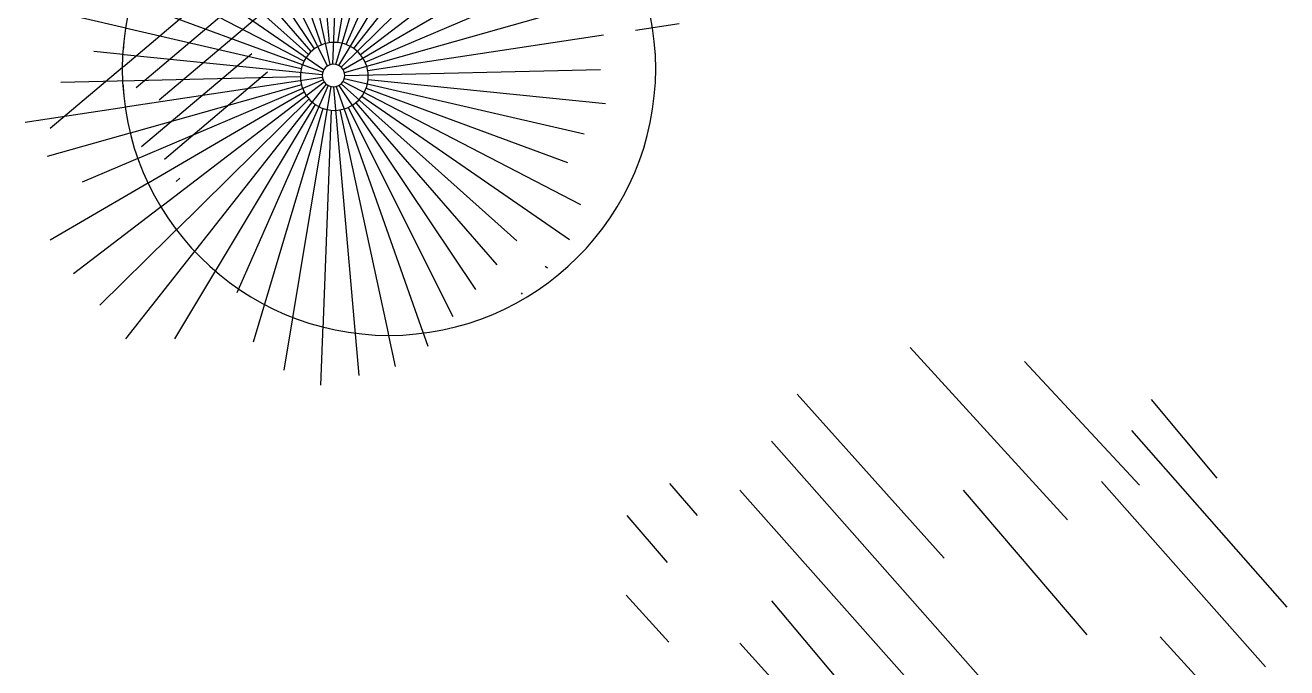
# Model space of a CAD drawing. Extents: x -13.6 to 7.2, y -12.8 to 13.
# Drawn here: x 1.163 to 3.015, y -3.427 to -2.484 of the extents above; entities that cross this region are included whole.
import ezdxf

# ---------------------------------------------------------------- set-up
doc = ezdxf.new("R2010")
doc.units = 0
doc.header["$MEASUREMENT"] = 0
for name, color, linetype in [('C-LAND-DecidShde1m', 3, 'CONTINUOUS'), ('C-LAND-PalmShde1-m', 3, 'CONTINUOUS'), ('C-LAND-PL-FILL', 1, 'CONTINUOUS'), ('C-LAND-PL-SHADE', 1, 'CONTINUOUS'), ('C-LAND-WIPEOUT', 242, 'CONTINUOUS')]:
    doc.layers.add(name, color=color, linetype=linetype)

# ---------------------------------------------------------------- blocks, each defined once
blk = doc.blocks.new('DecidShde1m')
at = {"layer": 'C-LAND-PL-SHADE'}
for points in [[(0.7765, 1.1488), (1.0077, 0.8956)], [(0.9445, 1.128), (1.1132, 0.9467)], [(0.6108, 1.08), (0.8265, 0.8394)], [(1.1303, 1.0725), (1.2271, 0.9569)], [(1.1015, 1.0269), (1.3296, 0.7675)], [(0.5733, 1.0113), (1.139, 0.3706)], [(0.4233, 0.9488), (0.464, 0.9019)], [(1.0577, 0.9519), (1.2983, 0.68)], [(0.5265, 0.9394), (0.8452, 0.58)], [(0.8546, 0.9394), (1.0358, 0.7269)], [(0.3608, 0.9019), (0.4202, 0.8331)], [(0.36, 0.7849), (0.4225, 0.7161)], [(0.5733, 0.7769), (0.6702, 0.6613)], [(1.1439, 0.7237), (1.3002, 0.5519)], [(0.5265, 0.7144), (0.789, 0.4238)]]:
    blk.add_lwpolyline(points, dxfattribs=at)
blk = doc.blocks.new('C-LAND-PalmShd1m')
at = {"linetype": 'Continuous'}
blk.add_wipeout([(-0.4538, -0.0397), (-0.4461, -0.1171), (-0.4232, -0.1914), (-0.3861, -0.2598), (-0.3362, -0.3195), (-0.2755, -0.3681), (-0.2064, -0.4037), (-0.1316, -0.425), (-0.054, -0.4311), (0.0232, -0.4217), (0.097, -0.3973), (0.1646, -0.3587), (0.2231, -0.3076), (0.2705, -0.2459), (0.3046, -0.176), (0.3243, -0.1008), (0.3291, -0.0397), (0.3214, 0.0377), (0.2985, 0.112), (0.2614, 0.1803), (0.2115, 0.24), (0.1508, 0.2886), (0.0817, 0.3243), (0.0069, 0.3456), (-0.0706, 0.3516), (-0.1478, 0.3423), (-0.2217, 0.3178), (-0.2892, 0.2793), (-0.3478, 0.2281), (-0.3951, 0.1664), (-0.4293, 0.0965), (-0.449, 0.0213)], dxfattribs=at).dxf.layer = 'C-LAND-WIPEOUT'
at = {"layer": 'C-LAND-PalmShde1-m', "linetype": 'Continuous'}
for p, q in [((0.0009, 0.0198), (-0.1903, 0.3927)), ((-0.0079, 0.0502), (-0.1341, 0.398)), ((0.0049, 0.0208), (-0.0814, 0.4029)), ((0.0164, 0.0181), (0.2355, 0.3906)), ((-0.019, 0.0451), (-0.2407, 0.3696)), ((-0.0029, 0.0177), (-0.2778, 0.328)), ((0.0374, 0.042), (0.253, 0.3214)), ((0.004, 0.0523), (-0.0215, 0.3144)), ((0.0099, 0.0523), (0.0175, 0.311)), ((0.0129, 0.0199), (0.0948, 0.3042)), ((0.0159, 0.0516), (0.0558, 0.3077)), ((0.0272, 0.0481), (0.1358, 0.3007)), ((-0.0287, 0.0375), (-0.3139, 0.2877)), ((-0.006, 0.0146), (-0.3501, 0.2472)), ((0.0193, 0.0155), (0.2569, 0.2543)), ((0.0458, 0.0338), (0.3231, 0.25)), ((0.0215, 0.0125), (0.4006, 0.2379)), ((-0.0363, 0.0275), (-0.3876, 0.2054)), ((0.0521, 0.0237), (0.4078, 0.1787)), ((-0.0083, 0.0108), (-0.4276, 0.1606)), ((0.023, 0.009), (0.3916, 0.1171)), ((-0.0412, 0.0158), (-0.472, 0.111)), ((0.0558, 0.0124), (0.4817, 0.0809)), ((-0.0094, 0.0064), (-0.5232, 0.0537)), ((0.0236, 0.0053), (0.4867, 0.0209)), ((-0.043, 0.003), (-0.5295, -0.0135)), ((-0.0094, 0.0019), (-0.5179, -0.0799)), ((0.0234, 0.0015), (0.4883, -0.1013)), ((0.0568, 0.0003), (0.486, -0.0392)), ((-0.0415, -0.0099), (-0.48, -0.1385)), ((-0.0081, -0.0025), (-0.4362, -0.189)), ((-0.0057, -0.0064), (-0.3019, -0.2373)), ((-0.0023, -0.0094), (-0.2231, -0.2954)), ((0.0016, -0.0114), (-0.1534, -0.372)), ((0.0059, -0.0122), (-0.0474, -0.3542)), ((0.0102, -0.012), (0.045, -0.3711)), ((0.0142, -0.0107), (0.152, -0.3907)), ((0.0176, -0.0085), (0.2577, -0.36)), ((0.0204, -0.0056), (0.3379, -0.2842)), ((0.0223, -0.0022), (0.3191, -0.1525)), ((0.0548, -0.0117), (0.4329, -0.1469)), ((-0.0366, -0.0221), (-0.3373, -0.2009)), ((-0.0286, -0.0326), (-0.2756, -0.2808)), ((0.042, -0.033), (0.3098, -0.3353)), ((0.0498, -0.0231), (0.3465, -0.2237)), ((-0.0182, -0.0407), (-0.1779, -0.3123)), ((-0.006, -0.0457), (-0.1083, -0.4013)), ((0.0071, -0.0474), (-0.0021, -0.3625)), ((0.02, -0.0457), (0.0956, -0.3804)), ((0.0319, -0.0407), (0.2077, -0.3837)), ((-0.378, -0.2251), (-0.4337, -0.2582)), ((-0.056, -0.4091), (-0.0566, -0.4133)), ((-0.0037, -0.4169), (-0.0037, -0.4197))]:
    blk.add_line(p, q, dxfattribs=at)
for centre, radius in [((0.0069, 0.0025), 0.0499), ((0.007, 0.0043), 0.0166)]:
    blk.add_circle(centre, radius, dxfattribs=at)
at = {"layer": 'C-LAND-PL-FILL', "linetype": 'Continuous'}
for p, q in [((-0.0515, 0.2143), (0.378, 0.2074)), ((-0.0421, 0.1784), (0.2423, 0.1739)), ((-0.0229, 0.1424), (0.2279, 0.1384)), ((0.0795, 0.105), (0.2914, 0.1017)), ((0.0789, 0.0693), (0.2772, 0.0662)), ((0.2772, 0.0305), (0.2843, 0.0303))]:
    blk.add_line(p, q, dxfattribs=at)
at = {"layer": 'C-LAND-WIPEOUT', "linetype": 'Continuous'}
blk.add_circle((-0.0623, -0.0397), 0.3915, dxfattribs=at)
blk = doc.blocks.new('PalmShde1m')
at = {"layer": 'C-LAND-PalmShde1-m', "linetype": 'Continuous'}
blk.add_blockref('C-LAND-PalmShd1m', (0, 0), dxfattribs=at)

msp = doc.modelspace()

# ---------------------------------------------------------------- block references
at = {"layer": 'C-LAND-DecidShde1m'}
msp.add_blockref('DecidShde1m', (1.6854, -4.1058), dxfattribs=at)

# ---------------------------------------------------------------- next in the draw order: block references
at = {"layer": 'C-LAND-PalmShde1-m', "xscale": -1, "rotation": 39.33775118476175}
msp.add_blockref('PalmShde1m', (1.6237, -2.5566), dxfattribs=at)

doc.saveas('drawing.dxf')
